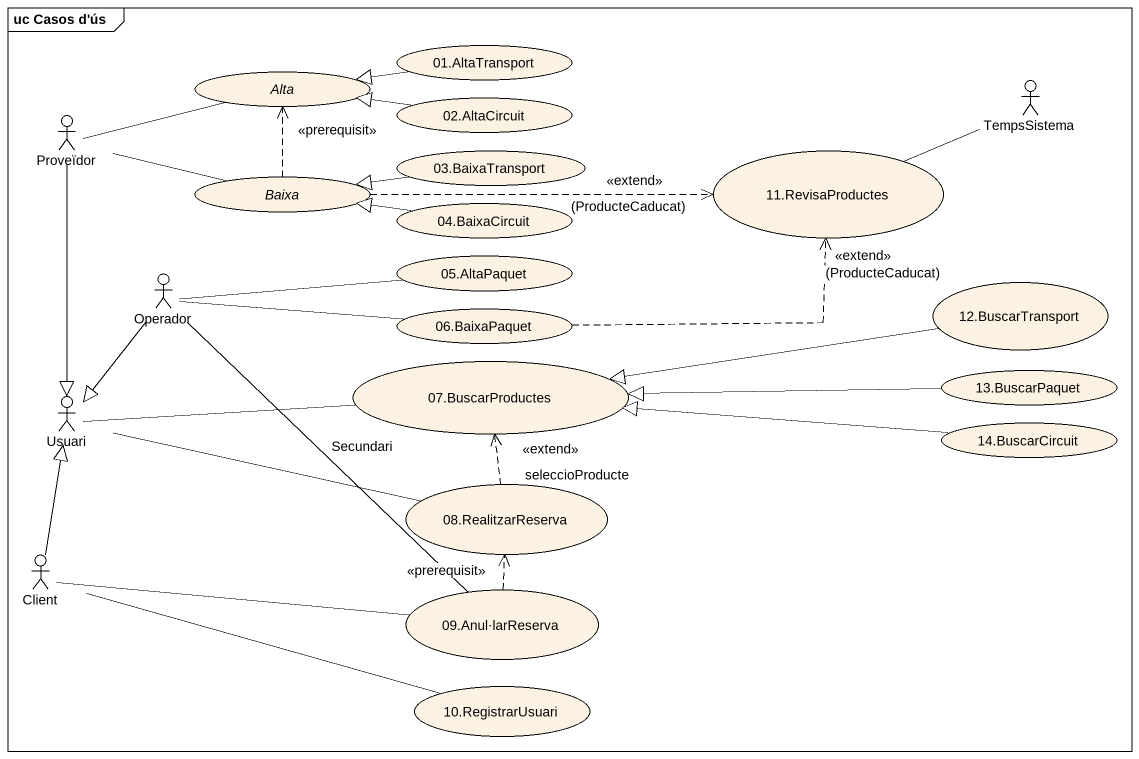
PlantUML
@startuml
mainframe uc Casos d'ús
usecase "01.AltaTransport" as u01_AltaTransport
actor Proveïdor
usecase Alta
usecase "02.AltaCircuit" as u02_AltaCircuit
actor TempsSistema
usecase Baixa
usecase "03.BaixaTransport" as u03_BaixaTransport
usecase "11.RevisaProductes" as u11_RevisaProductes
usecase "04.BaixaCircuit" as u04_BaixaCircuit
actor Operador
usecase "05.AltaPaquet" as u05_AltaPaquet
usecase "12.BuscarTransport" as u12_BuscarTransport
usecase "06.BaixaPaquet" as u06_BaixaPaquet
actor Usuari
usecase "07.BuscarProductes" as u07_BuscarProductes
usecase "13.BuscarPaquet" as u13_BuscarPaquet
usecase "14.BuscarCircuit" as u14_BuscarCircuit
usecase "08.RealitzarReserva" as u08_RealitzarReserva
actor Client
usecase "09.Anul·larReserva" as u09_Anul_larReserva
usecase "10.RegistrarUsuari" as u10_RegistrarUsuari
u01_AltaTransport -left-|> Alta
Proveïdor -right- Alta
Proveïdor -right- Baixa
Proveïdor --|> Usuari
u02_AltaCircuit -left-|> Alta
Baixa .up.> Alta : <<prerequisit>>
Baixa .right.> u11_RevisaProductes : <<extend>>\n(ProducteCaducat)
u03_BaixaTransport -left-|> Baixa
u11_RevisaProductes -right- TempsSistema
u04_BaixaCircuit -left-|> Baixa
Operador -right- u05_AltaPaquet
Operador -right- u06_BaixaPaquet
Operador --|> Usuari
Operador -- u09_Anul_larReserva : Secundari
u12_BuscarTransport -left-|> u07_BuscarProductes
u06_BaixaPaquet .right.> u11_RevisaProductes : <<extend>>\n(ProducteCaducat)
Usuari -right- u08_RealitzarReserva
u07_BuscarProductes -left- Usuari
u13_BuscarPaquet -left-|> u07_BuscarProductes
u14_BuscarCircuit -left-|> u07_BuscarProductes
u08_RealitzarReserva .up.> u07_BuscarProductes : <<extend>>\nseleccioProducte
Client -up-|> Usuari
Client -right- u09_Anul_larReserva
Client -right- u10_RegistrarUsuari
u09_Anul_larReserva .up.> u08_RealitzarReserva : <<prerequisit>>
@enduml
